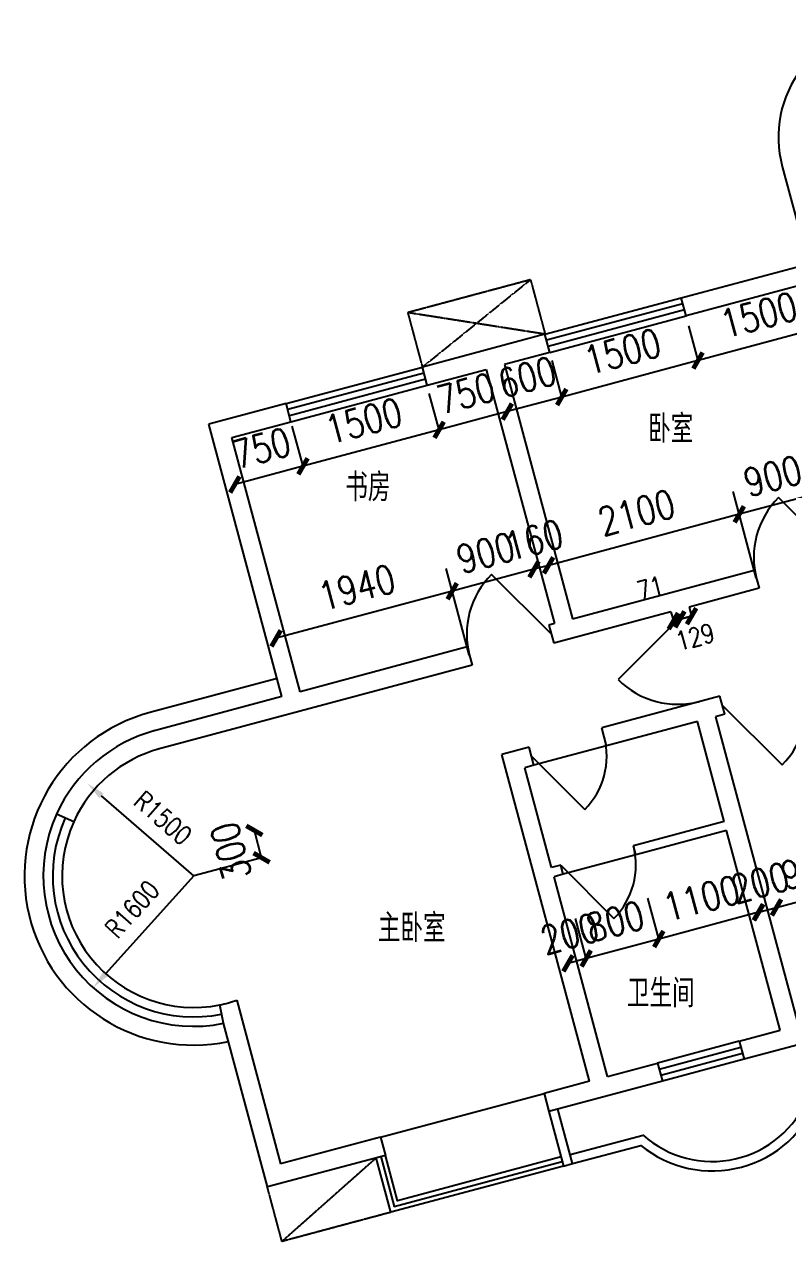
# Model space of a CAD drawing. Header units: millimetres. Extents: x 945 to 50353, y 469 to 41134.
# Drawn here: x 8351 to 16468, y 7509 to 20492 of the extents above; entities that cross this region are included whole.
import ezdxf
from ezdxf.enums import TextEntityAlignment as Align

# ---------------------------------------------------------------- set-up
doc = ezdxf.new("R2010")
doc.units = ezdxf.units.MM
doc.linetypes.add('DASH', pattern=[0.35, 0.25, -0.1])
for name, color, linetype in [('AXIS', 3, 'Continuous'), ('AXIS_TEXT', 7, 'Continuous'), ('BALCONY', 6, 'Continuous'), ('GROUND', 2, 'Continuous'), ('PUB_DIM', 3, 'Continuous'), ('PUB_TEXT', 7, 'Continuous'), ('PUB_WINDW', 7, 'Continuous'), ('WALL', 255, 'Continuous'), ('WINDOW', 2, 'Continuous')]:
    doc.layers.add(name, color=color, linetype=linetype)
doc.styles.add('_HZTXT', font='txt', dxfattribs={"width": 0.8, "bigfont": 'HZTXT'})
doc.styles.add('COMPLEX', font='COMPLEX')
doc.styles.add('DIM_FONT', font='SIMPLEX', dxfattribs={"width": 0.8})
doc.styles.add('SIMPLEX', font='SIMPLEX.SHX')
doc.dimstyles.new('AXIS', dxfattribs={"dimtxt": 300, "dimasz": 1, "dimexe": 250, "dimexo": 300, "dimgap": 0.09, "dimtad": 1, "dimdec": 0, "dimzin": 0, "dimdsep": 46, "dimtxsty": 'DIM_FONT', "dimblk": '_DIMX', "dimcen": 0.09, "dimse1": 1, "dimse2": 1, "dimclrt": 7, "dimadec": 0, "dimazin": 0, "dimtfac": 1, "dimtdec": 0, "dimtix": 1, "dimtmove": 2, "dimatfit": 3, "dimldrblk": '_DIMX', "dimfxl": 1, "dimtolj": 1, "dimtzin": 0, "dimarcsym": 0})
doc.dimstyles.new('DIM0', dxfattribs={"dimtxt": 200, "dimasz": 0.7, "dimexe": 250, "dimexo": 300, "dimgap": 150, "dimtad": 1, "dimdec": 0, "dimzin": 0, "dimdsep": 46, "dimtxsty": 'DIM_FONT', "dimblk": '_DIMX', "dimblk1": '_DIMX', "dimblk2": '_DIMX', "dimsah": 1, "dimcen": 2.5, "dimclrt": 7, "dimadec": 0, "dimazin": 0, "dimtfac": 1, "dimtdec": 0, "dimtix": 1, "dimtmove": 2, "dimatfit": 3, "dimldrblk": '_DIMX', "dimfxl": 1, "dimtolj": 1, "dimtzin": 0, "dimarcsym": 0})
doc.dimstyles.new('DIMA', dxfattribs={"dimtxt": 300, "dimasz": 1, "dimexe": 250, "dimexo": 300, "dimgap": 150, "dimtad": 1, "dimdec": 0, "dimzin": 0, "dimdsep": 46, "dimtxsty": 'DIM_FONT', "dimblk": '_DIMX', "dimcen": 0.09, "dimse1": 1, "dimclrt": 7, "dimadec": 0, "dimazin": 0, "dimtfac": 1, "dimtdec": 0, "dimtix": 1, "dimtmove": 2, "dimatfit": 3, "dimldrblk": '_DIMX', "dimfxl": 1, "dimtolj": 1, "dimtzin": 0, "dimarcsym": 0})
doc.dimstyles.new('DIMB', dxfattribs={"dimtxt": 300, "dimasz": 1, "dimexe": 250, "dimexo": 300, "dimgap": 150, "dimtad": 1, "dimdec": 0, "dimzin": 0, "dimdsep": 46, "dimtxsty": 'DIM_FONT', "dimblk": '_DIMX', "dimcen": 0.09, "dimse2": 1, "dimclrt": 7, "dimadec": 0, "dimazin": 0, "dimtfac": 1, "dimtdec": 0, "dimtix": 1, "dimtmove": 2, "dimatfit": 3, "dimldrblk": '_DIMX', "dimfxl": 1, "dimtolj": 1, "dimtzin": 0, "dimarcsym": 0})

# ---------------------------------------------------------------- blocks, each defined once
blk = doc.blocks.new('_DIMX')
at = {"const_width": 50}
blk.add_lwpolyline([(-70, -70), (70, 70)], dxfattribs=at)
blk = doc.blocks.new('*D32')
at = {"color": 0, "linetype": 'ByBlock', "transparency": 16777216}
for p, q in [((46639, -55405), (47273, -57771)), ((47208, -57530), (34266, -60997)), ((33696, -58873), (34330, -61239))]:
    blk.add_line(p, q, dxfattribs=at)
at = {"layer": 'DEFPOINTS', "color": 0, "linetype": 'ByBlock', "transparency": 16777216}
for p in [(46562, -55115), (33619, -58583), (34266, -60998)]:
    blk.add_point(p, dxfattribs=at)
at = {"color": 0, "linetype": 'ByBlock', "transparency": 16777216, "xscale": 0.7, "yscale": 0.7, "zscale": 0.7}
for p, rotation in [((47209, -57530), 15.0000000000021), ((34266, -60998), 195.000000000002)]:
    blk.add_blockref('_DIMX', p, dxfattribs=dict(at, rotation=rotation))
at = {"color": 7, "linetype": 'ByBlock', "transparency": 16777216, "insert": (40672, -59022), "char_height": 200, "attachment_point": 5, "rotation": 15, "style": 'DIM_FONT'}
blk.add_mtext('\\A1;13400', dxfattribs=at)
blk = doc.blocks.new('*D54')
at = {"color": 0, "linetype": 'ByBlock', "transparency": 16777216}
blk.add_line((34563, -47238), (33116, -47625), dxfattribs=at)
at = {"layer": 'DEFPOINTS', "color": 0, "linetype": 'ByBlock', "transparency": 16777216}
for p in [(33116, -47625), (34823, -48203), (33374, -48591)]:
    blk.add_point(p, dxfattribs=at)
at = {"color": 0, "linetype": 'ByBlock', "transparency": 16777216}
for p, rotation in [((34564, -47237), 15.0000000000007), ((33116, -47625), 195.0000000000007)]:
    blk.add_blockref('_DIMX', p, dxfattribs=dict(at, rotation=rotation))
at = {"color": 7, "linetype": 'ByBlock', "transparency": 16777216, "insert": (33762, -47142), "char_height": 300, "attachment_point": 5, "rotation": 15, "style": 'DIM_FONT'}
blk.add_mtext('\\A1;1500', dxfattribs=at)
blk = doc.blocks.new('*D56')
at = {"color": 0, "linetype": 'ByBlock', "transparency": 16777216}
for p, q in [((35289, -47043), (34564, -47237)), ((35290, -47043), (35291, -47043)), ((34563, -47238), (34562, -47238))]:
    blk.add_line(p, q, dxfattribs=at)
at = {"layer": 'DEFPOINTS', "color": 0, "linetype": 'ByBlock', "transparency": 16777216}
for p in [(34564, -47237), (35548, -48009), (34823, -48203)]:
    blk.add_point(p, dxfattribs=at)
at = {"color": 0, "linetype": 'ByBlock', "transparency": 16777216}
for p, rotation in [((35289, -47043), 194.9999999999974), ((34564, -47237), 14.99999999999734)]:
    blk.add_blockref('_DIMX', p, dxfattribs=dict(at, rotation=rotation))
at = {"color": 7, "linetype": 'ByBlock', "transparency": 16777216, "insert": (34849, -46850), "char_height": 300, "attachment_point": 5, "rotation": 15, "style": 'DIM_FONT'}
blk.add_mtext('\\A1;750', dxfattribs=at)
blk = doc.blocks.new('*D95')
at = {"color": 0, "linetype": 'ByBlock', "transparency": 16777216}
for p, q in [((35868, -46888), (35289, -47043)), ((35869, -46888), (35870, -46887)), ((35288, -47043), (35287, -47044))]:
    blk.add_line(p, q, dxfattribs=at)
at = {"layer": 'DEFPOINTS', "color": 0, "linetype": 'ByBlock', "transparency": 16777216}
for p in [(35289, -47043), (36127, -47854), (35548, -48009)]:
    blk.add_point(p, dxfattribs=at)
at = {"color": 0, "linetype": 'ByBlock', "transparency": 16777216}
for p, rotation in [((35868, -46888), 195.0000000000083), ((35289, -47043), 15.00000000000833)]:
    blk.add_blockref('_DIMX', p, dxfattribs=dict(at, rotation=rotation))
at = {"color": 7, "linetype": 'ByBlock', "transparency": 16777216, "insert": (35501, -46676), "char_height": 300, "attachment_point": 5, "rotation": 15, "style": 'DIM_FONT'}
blk.add_mtext('\\A1;600', dxfattribs=at)
blk = doc.blocks.new('*D96')
at = {"color": 0, "linetype": 'ByBlock', "transparency": 16777216}
blk.add_line((37316, -46500), (35869, -46888), dxfattribs=at)
at = {"layer": 'DEFPOINTS', "color": 0, "linetype": 'ByBlock', "transparency": 16777216}
for p in [(35868, -46888), (37576, -47466), (36127, -47854)]:
    blk.add_point(p, dxfattribs=at)
at = {"color": 0, "linetype": 'ByBlock', "transparency": 16777216}
for p, rotation in [((37317, -46500), 15.00000000000293), ((35868, -46888), 195.0000000000029)]:
    blk.add_blockref('_DIMX', p, dxfattribs=dict(at, rotation=rotation))
at = {"color": 7, "linetype": 'ByBlock', "transparency": 16777216, "insert": (36515, -46404), "char_height": 300, "attachment_point": 5, "rotation": 15, "style": 'DIM_FONT'}
blk.add_mtext('\\A1;1500', dxfattribs=at)
blk = doc.blocks.new('*D94')
at = {"color": 0, "linetype": 'ByBlock', "transparency": 16777216}
blk.add_line((38766, -46112), (37318, -46499), dxfattribs=at)
at = {"layer": 'DEFPOINTS', "color": 0, "linetype": 'ByBlock', "transparency": 16777216}
for p in [(37317, -46500), (39025, -47077), (37576, -47466)]:
    blk.add_point(p, dxfattribs=at)
at = {"color": 0, "linetype": 'ByBlock', "transparency": 16777216}
for p, rotation in [((38767, -46111), 15.00000000000126), ((37317, -46500), 195.0000000000013)]:
    blk.add_blockref('_DIMX', p, dxfattribs=dict(at, rotation=rotation))
at = {"color": 7, "linetype": 'ByBlock', "transparency": 16777216, "insert": (37964, -46016), "char_height": 300, "attachment_point": 5, "rotation": 15, "style": 'DIM_FONT'}
blk.add_mtext('\\A1;1500', dxfattribs=at)
blk = doc.blocks.new('_WBLK')
for p, q in [((-0.5, 0.5), (0.5, 0.5)), ((0.5, 0.1667), (-0.5, 0.1667)), ((0.5, -0.1667), (-0.5, -0.1667)), ((-0.5, -0.5), (0.5, -0.5))]:
    blk.add_line(p, q)
at = {"style": 'SIMPLEX', "flags": 9}
blk.add_attdef('A', text='', height=1, dxfattribs=at).set_placement((0, 1.5), align=Align.MIDDLE)
blk = doc.blocks.new('*D53')
at = {"color": 0, "linetype": 'ByBlock', "transparency": 16777216}
blk.add_line((34702, -48954), (32831, -49455), dxfattribs=at)
at = {"layer": 'DEFPOINTS', "color": 0, "linetype": 'ByBlock', "transparency": 16777216}
for p in [(32830, -49456), (34962, -49920), (33089, -50422)]:
    blk.add_point(p, dxfattribs=at)
at = {"color": 0, "linetype": 'ByBlock', "transparency": 16777216}
for p, rotation in [((34703, -48954), 15.00000000000314), ((32830, -49456), 195.0000000000031)]:
    blk.add_blockref('_DIMX', p, dxfattribs=dict(at, rotation=rotation))
at = {"color": 7, "linetype": 'ByBlock', "transparency": 16777216, "insert": (33689, -48915), "char_height": 300, "attachment_point": 5, "rotation": 15, "style": 'DIM_FONT'}
blk.add_mtext('\\A1;1940', dxfattribs=at)
blk = doc.blocks.new('*D63')
at = {"color": 0, "linetype": 'ByBlock', "transparency": 16777216}
blk.add_line((31954, -51984), (30973, -51130), dxfattribs=at)
blk.add_solid([(30995, -51105), (30951, -51156), (30822, -50999)], dxfattribs=at)
at = {"layer": 'DEFPOINTS', "color": 0, "linetype": 'ByBlock', "transparency": 16777216}
for p in [(30822, -50999), (31954, -51984)]:
    blk.add_point(p, dxfattribs=at)
at = {"color": 7, "linetype": 'ByBlock', "transparency": 16777216, "insert": (31628, -51368), "char_height": 200, "attachment_point": 5, "rotation": 318.9782, "style": 'DIM_FONT'}
blk.add_mtext('\\A1;R1500', dxfattribs=at)
blk = doc.blocks.new('*D64')
at = {"color": 0, "linetype": 'ByBlock', "transparency": 16777216}
blk.add_line((31954, -51984), (31017, -53024), dxfattribs=at)
blk.add_solid([(30993, -53002), (31042, -53047), (30884, -53173)], dxfattribs=at)
at = {"layer": 'DEFPOINTS', "color": 0, "linetype": 'ByBlock', "transparency": 16777216}
for p in [(31954, -51984), (30884, -53173)]:
    blk.add_point(p, dxfattribs=at)
at = {"color": 7, "linetype": 'ByBlock', "transparency": 16777216, "insert": (31300, -52337), "char_height": 200, "attachment_point": 5, "rotation": 48.0151, "style": 'DIM_FONT'}
blk.add_mtext('\\A1;R1600', dxfattribs=at)
blk = doc.blocks.new('*D71')
at = {"color": 0, "linetype": 'ByBlock', "transparency": 16777216}
for p, q in [((33116, -47625), (32391, -47819)), ((33116, -47625), (33117, -47625)), ((32390, -47820), (32389, -47820))]:
    blk.add_line(p, q, dxfattribs=at)
at = {"layer": 'DEFPOINTS', "color": 0, "linetype": 'ByBlock', "transparency": 16777216}
for p in [(32391, -47819), (33374, -48591), (32650, -48785)]:
    blk.add_point(p, dxfattribs=at)
at = {"color": 0, "linetype": 'ByBlock', "transparency": 16777216}
for p, rotation in [((33116, -47625), 194.9999999999951), ((32391, -47819), 14.9999999999951)]:
    blk.add_blockref('_DIMX', p, dxfattribs=dict(at, rotation=rotation))
at = {"color": 7, "linetype": 'ByBlock', "transparency": 16777216, "insert": (32676, -47433), "char_height": 300, "attachment_point": 5, "rotation": 15, "style": 'DIM_FONT'}
blk.add_mtext('\\A1;750', dxfattribs=at)
blk = doc.blocks.new('*D62')
at = {"color": 0, "linetype": 'ByBlock', "transparency": 16777216}
for p, q in [((32598, -51499), (32598, -51498)), ((32676, -51790), (32599, -51500)), ((32677, -51791), (32677, -51792))]:
    blk.add_line(p, q, dxfattribs=at)
at = {"layer": 'DEFPOINTS', "color": 0, "linetype": 'ByBlock', "transparency": 16777216}
for p in [(33565, -51241), (32599, -51500), (33642, -51531)]:
    blk.add_point(p, dxfattribs=at)
at = {"color": 0, "linetype": 'ByBlock', "transparency": 16777216}
for p, rotation in [((32599, -51500), 285.0000000000007), ((32676, -51790), 105.0000000000007)]:
    blk.add_blockref('_DIMX', p, dxfattribs=dict(at, rotation=rotation))
at = {"color": 7, "linetype": 'ByBlock', "transparency": 16777216, "insert": (32348, -51723), "char_height": 300, "attachment_point": 5, "rotation": 105, "style": 'DIM_FONT'}
blk.add_mtext('\\A1;300', dxfattribs=at)
blk = doc.blocks.new('*D75')
at = {"color": 0, "linetype": 'ByBlock', "transparency": 16777216}
for p, q in [((37937, -48812), (37691, -47894)), ((37755, -48136), (35729, -48679))]:
    blk.add_line(p, q, dxfattribs=at)
at = {"layer": 'DEFPOINTS', "color": 0, "linetype": 'ByBlock', "transparency": 16777216}
for p in [(35728, -48679), (38015, -49102), (35986, -49645)]:
    blk.add_point(p, dxfattribs=at)
at = {"color": 0, "linetype": 'ByBlock', "transparency": 16777216}
for p, rotation in [((37756, -48136), 15.00000000000338), ((35728, -48679), 195.0000000000034)]:
    blk.add_blockref('_DIMX', p, dxfattribs=dict(at, rotation=rotation))
at = {"color": 7, "linetype": 'ByBlock', "transparency": 16777216, "insert": (36664, -48118), "char_height": 300, "attachment_point": 5, "rotation": 15, "style": 'DIM_FONT'}
blk.add_mtext('\\A1;2100', dxfattribs=at)
blk = doc.blocks.new('*D81')
at = {"color": 0, "linetype": 'ByBlock', "transparency": 16777216}
for p, q in [((36900, -52655), (36128, -52862)), ((36901, -52655), (36902, -52654)), ((36127, -52862), (36126, -52862))]:
    blk.add_line(p, q, dxfattribs=at)
at = {"layer": 'DEFPOINTS', "color": 0, "linetype": 'ByBlock', "transparency": 16777216}
for p in [(36128, -52862), (37159, -53621), (36387, -53828)]:
    blk.add_point(p, dxfattribs=at)
at = {"color": 0, "linetype": 'ByBlock', "transparency": 16777216}
for p, rotation in [((36900, -52655), 194.9999999999858), ((36128, -52862), 14.99999999998584)]:
    blk.add_blockref('_DIMX', p, dxfattribs=dict(at, rotation=rotation))
at = {"color": 7, "linetype": 'ByBlock', "transparency": 16777216, "insert": (36436, -52469), "char_height": 300, "attachment_point": 5, "rotation": 15, "style": 'DIM_FONT'}
blk.add_mtext('\\A1;800', dxfattribs=at)
blk = doc.blocks.new('_DBLK')
blk.add_line((-0.5, 0), (0, -0.866))
blk.add_arc((-0.5, 0), 1, 300, 0)
at = {"style": 'SIMPLEX', "flags": 9}
blk.add_attdef('A', text='', height=1, dxfattribs=at).set_placement((0, 1.5), align=Align.MIDDLE)
blk = doc.blocks.new('*D55')
at = {"color": 0, "linetype": 'ByBlock', "transparency": 16777216}
for p, q in [((34885, -49630), (34639, -48712)), ((35573, -48721), (34703, -48954)), ((35574, -48720), (35575, -48720)), ((34702, -48954), (34701, -48954))]:
    blk.add_line(p, q, dxfattribs=at)
at = {"layer": 'DEFPOINTS', "color": 0, "linetype": 'ByBlock', "transparency": 16777216}
for p in [(34703, -48954), (35832, -49687), (34962, -49920)]:
    blk.add_point(p, dxfattribs=at)
at = {"color": 0, "linetype": 'ByBlock', "transparency": 16777216}
for p, rotation in [((35573, -48721), 195.000000000004), ((34703, -48954), 15.00000000000405)]:
    blk.add_blockref('_DIMX', p, dxfattribs=dict(at, rotation=rotation))
at = {"color": 7, "linetype": 'ByBlock', "transparency": 16777216, "insert": (35060, -48547), "char_height": 300, "attachment_point": 5, "rotation": 15, "style": 'DIM_FONT'}
blk.add_mtext('\\A1;900', dxfattribs=at)
blk = doc.blocks.new('*D74')
at = {"color": 0, "linetype": 'ByBlock', "transparency": 16777216}
for p, q in [((35728, -48679), (35573, -48721)), ((35729, -48679), (35730, -48679)), ((35572, -48721), (35571, -48721))]:
    blk.add_line(p, q, dxfattribs=at)
at = {"layer": 'DEFPOINTS', "color": 0, "linetype": 'ByBlock', "transparency": 16777216}
for p in [(35573, -48721), (35832, -49687), (35986, -49645)]:
    blk.add_point(p, dxfattribs=at)
at = {"color": 0, "linetype": 'ByBlock', "transparency": 16777216}
for p, rotation in [((35573, -48721), 14.99999999999952), ((35728, -48679), 194.9999999999995)]:
    blk.add_blockref('_DIMX', p, dxfattribs=dict(at, rotation=rotation))
at = {"color": 7, "linetype": 'ByBlock', "transparency": 16777216, "insert": (35573, -48410), "char_height": 300, "attachment_point": 5, "rotation": 15, "style": 'DIM_FONT'}
blk.add_mtext('\\A1;160', dxfattribs=at)
blk = doc.blocks.new('*D80')
at = {"color": 0, "linetype": 'ByBlock', "transparency": 16777216}
for p, q in [((35934, -52914), (35933, -52914)), ((36128, -52862), (35935, -52914)), ((36129, -52862), (36130, -52861))]:
    blk.add_line(p, q, dxfattribs=at)
at = {"layer": 'DEFPOINTS', "color": 0, "linetype": 'ByBlock', "transparency": 16777216}
for p in [(35935, -52914), (36194, -53879), (36387, -53828)]:
    blk.add_point(p, dxfattribs=at)
at = {"color": 0, "linetype": 'ByBlock', "transparency": 16777216}
for p, rotation in [((35935, -52914), 15.00000000000395), ((36128, -52862), 195.0000000000039)]:
    blk.add_blockref('_DIMX', p, dxfattribs=dict(at, rotation=rotation))
at = {"color": 7, "linetype": 'ByBlock', "transparency": 16777216, "insert": (35954, -52598), "char_height": 300, "attachment_point": 5, "rotation": 15, "style": 'DIM_FONT'}
blk.add_mtext('\\A1;200', dxfattribs=at)
blk = doc.blocks.new('*D92')
at = {"color": 0, "linetype": 'ByBlock', "transparency": 16777216}
for p, q in [((38625, -47903), (37756, -48136)), ((38626, -47903), (38627, -47902)), ((37755, -48136), (37754, -48136))]:
    blk.add_line(p, q, dxfattribs=at)
at = {"layer": 'DEFPOINTS', "color": 0, "linetype": 'ByBlock', "transparency": 16777216}
for p in [(37756, -48136), (38884, -48869), (38015, -49102)]:
    blk.add_point(p, dxfattribs=at)
at = {"color": 0, "linetype": 'ByBlock', "transparency": 16777216}
for p, rotation in [((38625, -47903), 194.9999999999993), ((37756, -48136), 14.99999999999927)]:
    blk.add_blockref('_DIMX', p, dxfattribs=dict(at, rotation=rotation))
at = {"color": 7, "linetype": 'ByBlock', "transparency": 16777216, "insert": (38113, -47730), "char_height": 300, "attachment_point": 5, "rotation": 15, "style": 'DIM_FONT'}
blk.add_mtext('\\A1;900', dxfattribs=at)
blk = doc.blocks.new('*D78')
at = {"color": 0, "linetype": 'ByBlock', "transparency": 16777216}
for p, q in [((38152, -52319), (39021, -52087)), ((39022, -52086), (39023, -52086)), ((38151, -52320), (38150, -52320))]:
    blk.add_line(p, q, dxfattribs=at)
at = {"layer": 'DEFPOINTS', "color": 0, "linetype": 'ByBlock', "transparency": 16777216}
for p in [(38763, -51121), (37893, -51354), (39021, -52087)]:
    blk.add_point(p, dxfattribs=at)
at = {"color": 0, "linetype": 'ByBlock', "transparency": 16777216}
for p, rotation in [((39021, -52087), 194.9999999999957), ((38152, -52319), 14.99999999999571)]:
    blk.add_blockref('_DIMX', p, dxfattribs=dict(at, rotation=rotation))
at = {"color": 7, "linetype": 'ByBlock', "transparency": 16777216, "insert": (38509, -51913), "char_height": 300, "attachment_point": 5, "rotation": 15, "style": 'DIM_FONT'}
blk.add_mtext('\\A1;900', dxfattribs=at)
blk = doc.blocks.new('*D77')
at = {"color": 0, "linetype": 'ByBlock', "transparency": 16777216}
for p, q in [((37959, -52371), (38152, -52319)), ((38153, -52319), (38154, -52319)), ((37958, -52371), (37957, -52372))]:
    blk.add_line(p, q, dxfattribs=at)
at = {"layer": 'DEFPOINTS', "color": 0, "linetype": 'ByBlock', "transparency": 16777216}
for p in [(37700, -51405), (37893, -51354), (38152, -52319)]:
    blk.add_point(p, dxfattribs=at)
at = {"color": 0, "linetype": 'ByBlock', "transparency": 16777216}
for p, rotation in [((37959, -52371), 14.99999999999731), ((38152, -52319), 194.9999999999974)]:
    blk.add_blockref('_DIMX', p, dxfattribs=dict(at, rotation=rotation))
at = {"color": 7, "linetype": 'ByBlock', "transparency": 16777216, "insert": (37978, -52056), "char_height": 300, "attachment_point": 5, "rotation": 15, "style": 'DIM_FONT'}
blk.add_mtext('\\A1;200', dxfattribs=at)
blk = doc.blocks.new('*D79')
at = {"color": 0, "linetype": 'ByBlock', "transparency": 16777216}
blk.add_line((37962, -52370), (36901, -52655), dxfattribs=at)
at = {"layer": 'DEFPOINTS', "color": 0, "linetype": 'ByBlock', "transparency": 16777216}
for p in [(36900, -52655), (38222, -53336), (37159, -53621)]:
    blk.add_point(p, dxfattribs=at)
at = {"color": 0, "linetype": 'ByBlock', "transparency": 16777216}
for p, rotation in [((37963, -52370), 14.99999999998748), ((36900, -52655), 194.9999999999875)]:
    blk.add_blockref('_DIMX', p, dxfattribs=dict(at, rotation=rotation))
at = {"color": 7, "linetype": 'ByBlock', "transparency": 16777216, "insert": (37354, -52223), "char_height": 300, "attachment_point": 5, "rotation": 15, "style": 'DIM_FONT'}
blk.add_mtext('\\A1;1100', dxfattribs=at)
blk = doc.blocks.new('1T4F49深上格林')
at = {"color": 0, "linetype": 'ByBlock'}
for p, q in [((13399.5, -22980.4), (13398.5, -22980.7)), ((13468.7, -22961.9), (13400.5, -22980.2)), ((13467.7, -22962.1), (13466.8, -22962.4)), ((13593.6, -22928.4), (13468.7, -22961.9)), ((13469.7, -22961.6), (13470.6, -22961.4)), ((13594.6, -22928.1), (13595.6, -22927.9))]:
    blk.add_line(p, q, dxfattribs=at)
at = {"layer": 'BALCONY'}
for points in [[(16016.7, -16631.3), (15717.1, -16631.3, 0.4931454), (14558, -18141.9), (14835.6, -19178.3)], [(12302.1, -28657), (13078.6, -28448.9, 0.5184334), (14831.3, -28048.7, 0.5184334)], [(12328, -28753.6), (13053.5, -28559.2, 0.5129892), (14936.5, -28054.6, 0.5129892)]]:
    blk.add_lwpolyline(points, format="xyb", dxfattribs=at)
at = {"layer": 'DEFPOINTS', "color": 0, "linetype": 'ByBlock'}
for p in [(13400.5, -22980.2), (13468.7, -22961.9), (13659.3, -23946.1), (13727.5, -23927.8), (13727.5, -23927.8), (13852.5, -23894.3)]:
    blk.add_point(p, dxfattribs=at)
at = {"layer": 'GROUND'}
for p, q in [((12690.3, -24308.3), (11917.6, -24515.4)), ((13000.9, -25467.4), (12228.1, -25674.5))]:
    blk.add_line(p, q, dxfattribs=at)
at = {"layer": 'PUB_DIM'}
for p, q in [((13663.2, -20207.8), (13564.5, -19839.8)), ((12213.3, -20596.3), (12109.5, -20209)), ((10908.3, -20946), (10804.6, -20558.6)), ((9461.4, -21333.7), (9347.2, -20907.7)), ((9021.2, -25498.5), (8299.1, -25692)), ((13246.4, -26363.1), (13130.3, -25929.7)), ((12473.6, -26570.1), (12360.1, -26146.4))]:
    blk.add_line(p, q, dxfattribs=at)
at = {"layer": 'WALL'}
for p, q in [((13483.4, -19540.6), (16574.3, -18712.4)), ((14887.4, -19371.5), (13535.1, -19733.8)), ((13535.1, -19733.8), (13483.4, -19540.6)), ((12034.5, -19928.9), (10730.5, -20278.3)), ((12086.2, -20122), (12034.5, -19928.9)), ((12086.2, -20122), (11603.3, -20251.4)), ((11603.3, -20251.4), (12328, -22956)), ((10782.2, -20471.4), (10730.5, -20278.3)), ((10782.2, -20471.4), (11410.1, -20303.2)), ((11410.1, -20303.2), (12134.8, -23007.8)), ((9281.6, -20666.5), (8460.5, -20886.5)), ((9333.3, -20859.7), (9281.6, -20666.5)), ((9237, -23784.2), (8460.5, -20886.5)), ((8705.5, -21027.9), (9333.3, -20859.7)), ((9430.2, -23732.5), (8705.5, -21027.9)), ((12328, -22956), (14259.8, -22438.4)), ((14259.8, -22438.4), (14311.6, -22631.6)), ((14311.6, -22631.6), (13567.5, -22831)), ((13567.5, -22831), (13593.4, -22927.5)), ((13374.3, -22882.7), (12128.6, -23216.5)), ((13374.3, -22882.7), (13400.2, -22979.3)), ((13400.2, -22979.3), (13593.4, -22927.5)), ((12134.8, -23007.8), (12076.8, -23023.3)), ((12076.8, -23023.3), (12128.6, -23216.5)), ((11207.5, -23256.3), (9430.2, -23732.5)), ((11207.5, -23256.3), (11259.2, -23449.5)), ((11259.2, -23449.5), (7907.4, -24347.9)), ((9237, -23784.2), (7854.1, -24155.1)), ((13894.2, -23778.7), (12638.5, -24115.1)), ((13946, -23971.9), (13894.2, -23778.7)), ((13946, -23971.9), (13849.4, -23997.8)), ((13849.4, -23997.8), (14781.2, -27475.1)), ((12690.3, -24308.3), (12638.5, -24115.1)), ((13656.2, -24049.5), (12690.3, -24308.3)), ((13940.9, -25112), (13656.2, -24049.5)), ((11865.8, -24322.2), (11576, -24399.9)), ((12507.8, -27877.2), (11576, -24399.9)), ((11917.6, -24515.4), (11865.8, -24322.2)), ((11917.6, -24515.4), (11821, -24541.3)), ((12105.7, -25603.8), (11821, -24541.3)), ((7022.8, -25116.8), (6840.4, -25034.6)), ((13940.9, -25112), (12975, -25370.9)), ((13966.8, -25208.6), (13000.9, -25467.4)), ((14536.2, -27333.7), (13966.8, -25208.6)), ((13000.9, -25467.4), (12975, -25370.9)), ((12202.3, -25577.9), (12105.7, -25603.8)), ((12228.1, -25674.5), (12131.6, -25700.4)), ((12701, -27825.4), (12131.6, -25700.4)), ((12228.1, -25674.5), (12202.3, -25577.9)), ((8615.5, -27260.4), (8575.9, -27064.4)), ((8756.8, -27015), (9223.6, -28757.2)), ((9082.2, -29002.1), (8615.5, -27260.4)), ((14101.5, -27450.1), (14536.2, -27333.7)), ((14101.5, -27450.1), (14153.3, -27643.3)), ((14781.2, -27475.1), (14153.3, -27643.3)), ((12701, -27825.4), (13232.2, -27683.1)), ((13232.2, -27683.1), (13284, -27876.3)), ((12507.8, -27877.2), (12024.3, -28006.7)), ((13284, -27876.3), (12076.1, -28199.9)), ((12024.3, -28006.7), (12076.1, -28199.9)), ((10285.6, -28472.6), (9223.6, -28757.2)), ((10285.6, -28472.6), (10337.4, -28665.8)), ((10337.4, -28665.8), (9082.2, -29002.1))]:
    blk.add_line(p, q, dxfattribs=at)
blk.add_lwpolyline([(12076.1, -28199.9), (12231.4, -28779.5), (12328, -28753.6), (12172.7, -28174)], dxfattribs=at)
for centre, radius, start, end in [((8299.1, -25692), 1600, 105, 155.73968), ((8299.1, -25692), 1400, 105, 155.73968), ((8298.8, -25692.1), 1400, 281.41668, 289.09604)]:
    blk.add_arc(centre, radius, start, end, dxfattribs=at)
at = {"layer": 'WINDOW', "linetype": 'DASH'}
for p, q in [((10730.5, -20278.3), (11878.8, -19349.4)), ((12036.3, -19928.4), (10575.2, -19698.7)), ((10240.8, -28691.7), (9237.5, -29581.7))]:
    blk.add_line(p, q, dxfattribs=at)
at = {"layer": 'WINDOW'}
for p, q in [((9185.1, -23590.8), (7833.3, -23953.3)), ((10285.6, -28472.6), (12024.3, -28006.7))]:
    blk.add_line(p, q, dxfattribs=at)
at = {"layer": 'WINDOW', "linetype": 'DASH'}
for points in [[(11878.8, -19349.4), (10575.2, -19698.7), (10730.5, -20278.3)], [(11881, -19348.8), (12036.3, -19928.4)], [(10396.1, -29271.2), (9237.5, -29581.7), (9082.2, -29002.1)]]:
    blk.add_lwpolyline(points, dxfattribs=at)
at = {"layer": 'WINDOW'}
for points in [[(12231.4, -28779.5), (12231.4, -28779.5), (10396.1, -29271.2), (10240.8, -28691.7)], [(10289.1, -28678.7), (10431.5, -29210), (12218.4, -28731.2)], [(12205.5, -28682.9), (10466.8, -29148.7), (10337.4, -28665.8)]]:
    blk.add_lwpolyline(points, dxfattribs=at)
for centre, radius, start, end in [((8298.8, -25692.1), 1800, 104.98683, 281.81526), ((8299.1, -25692), 1600, 155.73968, 281.41668), ((8299.1, -25692), 1500, 155.73968, 281.41668), ((8299.1, -25692), 1400, 155.73968, 281.41668)]:
    blk.add_arc(centre, radius, start, end, dxfattribs=at)
at = {"color": 0, "linetype": 'ByBlock'}
for p, rotation in [((13468.7, -22961.9), 15.00000000018115), ((13468.7, -22961.9), 195.0000000001423), ((13593.6, -22928.4), 195.0000000001812), ((13400.5, -22980.2), 15.00000000014232)]:
    blk.add_blockref('_DIMX', p, dxfattribs=dict(at, rotation=rotation))
at = {"layer": 'WINDOW'}
for name, p, xscale, yscale, zscale, rotation in [('_WBLK', (12784.8, -19831.3), 1500, 200.0000000036879, 1500, 15.00000000000084), ('_WBLK', (10031.9, -20569), 1500, 199.9999999998943, 1500, 14.99999999999996), ('_DBLK', (14720.4, -22418.5), -900, -900, 900, 14.99999999999996), ('_DBLK', (11668, -23236.4), 900, 900, 900, 195.0000000000009), ('_DBLK', (13565, -23401), 900, 900, 900, 285.0000000000009), ('_DBLK', (14354.8, -23758.8), 900, 900, 900, 14.99999999999996), ('_DBLK', (12278.1, -24315.3), 800, 800, 800, 14.99999999999993), ('_DBLK', (12588.6, -25474.4), 800, 800, 800, 14.99999999999993), ('_WBLK', (13692.8, -27663.2), 900, 200.0000000002697, 900, 195.0000000000009)]:
    blk.add_blockref(name, p, dxfattribs=dict(at, xscale=xscale, yscale=yscale, zscale=zscale, rotation=rotation))
at = {"color": 7, "linetype": 'ByBlock', "char_height": 200, "attachment_point": 5, "rotation": 15, "style": 'DIM_FONT'}
for s, insert in [('\\A1;71', (13154.7, -22630.6)), ('\\A1;129', (13631.3, -23149.4))]:
    blk.add_mtext(s, dxfattribs=dict(at, insert=insert))
at = {"layer": 'AXIS_TEXT', "style": 'COMPLEX', "width": 0.4}
for tag, p in [('2-1', (23300.7, -32352.3)), ('1-7', (24333, -32348.2))]:
    blk.add_attdef(tag, text='', height=448, dxfattribs=at).set_placement(p, align=Align.CENTER)
at = {"layer": 'PUB_TEXT', "style": '_HZTXT', "width": 0.8}
for s, p in [('卧室', (13131.7, -21084.6)), ('书房', (9911.4, -21706.2)), ('主卧室', (10257.3, -26396.6)), ('卫生间', (12906.4, -27091.2))]:
    blk.add_text(s, height=300, dxfattribs=at).set_placement(p)
at = {"layer": 'AXIS'}
for mpoint, picture, middle in [((7167.1, -24707.6), '*D63', (7972.5, -25076.8)), ((7228.5, -26881.4), '*D64', (7644.7, -26045.2))]:
    dim = blk.add_radius_dim(center=(8298.8, -25692.1), mpoint=mpoint, dimstyle='AXIS', override={"dimtxt": 200, "dimasz": 200}, dxfattribs=at)
    dim.commit()
    dim.dimension.update_dxf_attribs({"geometry": picture, "text_midpoint": middle, "insert": (-23655.1, 26291.5)})
dim = blk.add_aligned_dim(p1=(22906.4817, -28823.3092), p2=(9963.5501, -32291.3573), distance=2499.87, dimstyle='DIM0', override={"dimasz": 0.7}, dxfattribs=at)
dim.commit()
dim.dimension.update_dxf_attribs({"geometry": '*D32', "text_midpoint": (17017.3251, -32730.5408), "insert": (-23655.0962, 26291.5179)})
at = {"layer": 'PUB_DIM'}
for p1, p2, distance, dimstyle, picture, middle in [((15370.2, -20785.7), (13921, -21174), -1000, 'AXIS', '*D94', (14309.2, -19724.2)), ((13921, -21174), (12472.1, -21562.2), -1000, 'AXIS', '*D96', (12860.1, -20112.4)), ((12472.1, -21562.2), (11892.9, -21717.5), -1000, 'AXIS', '*D95', (11846.1, -20384.1)), ((11892.9, -21717.5), (11168.1, -21911.7), -1000, 'AXIS', '*D56', (11194.1, -20558.8)), ((11168.1, -21911.7), (9719.2, -22299.9), -1000, 'AXIS', '*D54', (10107.2, -20850.1)), ((9719.2, -22299.9), (8995.1, -22493.9), -1000, 'AXIS', '*D71', (9020.7, -21141.2)), ((15228.8, -22577.2), (14359.4, -22810.2), -1000, 'AXIS', '*D92', (14457.6, -21438)), ((14359.4, -22810.2), (12331.3, -23353.6), -1000, 'DIMB', '*D75', (13008.9, -21826.2)), ((12331.3, -23353.6), (12176.4, -23395.1), -1000, 'AXIS', '*D74', (11917.4, -22118.6)), ((12176.4, -23395.1), (11307.1, -23628), -1000, 'DIMA', '*D55', (11405.3, -22255.9)), ((11307.1, -23628), (9433.5, -24130), -1000, 'AXIS', '*D53', (10033.9, -22623.3)), ((14238.1, -25062), (15107.5, -24829.1), -1000, 'AXIS', '*D78', (14854, -25621.7)), ((9987.1, -25239.7), (9909.5, -24949.9), 1000, 'AXIS', '*D62', (8692.6, -25431.3)), ((14045.3, -25113.7), (14238.1, -25062), -1000, 'AXIS', '*D77', (14322.9, -25764)), ((14567.1, -27044.5), (13504.2, -27329.2), -1000, 'AXIS', '*D79', (13699.2, -25931.1)), ((13504.2, -27329.2), (12731.5, -27536.3), -1000, 'AXIS', '*D81', (12781.4, -26177.1)), ((12731.5, -27536.3), (12538.6, -27588), -1000, 'AXIS', '*D80', (12298.6, -26306.4))]:
    dim = blk.add_aligned_dim(p1=p1, p2=p2, distance=distance, dimstyle=dimstyle, dxfattribs=at)
    dim.commit()
    dim.dimension.update_dxf_attribs({"geometry": picture, "text_midpoint": middle, "insert": (-23655.1, 26291.5)})

msp = doc.modelspace()

# ---------------------------------------------------------------- block references
at = {"layer": 'PUB_WINDW'}
msp.add_blockref('1T4F49深上格林', (1853, 37124), dxfattribs=at)

doc.saveas('drawing.dxf')
